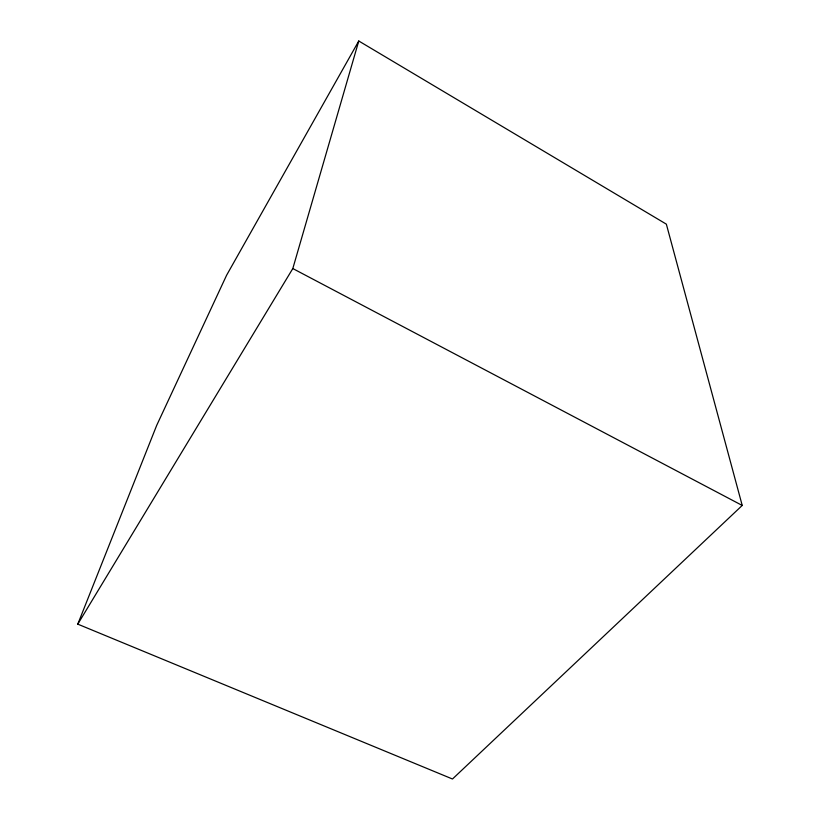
<?xml version="1.0" encoding="UTF-8"?>
<svg xmlns="http://www.w3.org/2000/svg" width="820" height="820" viewBox="0 0 820 820"><rect width="100%" height="100%" fill="white"/><g stroke="black" fill="none" stroke-linecap="round" stroke-linejoin="round"><path stroke-width="1.23" d="M77.777 624.143L292.812 268.55L358.77 41L666.352 224.157L742.223 505.448L452.486 779L77.777 624.143L156.702 425.365L226.597 275.253L358.77 41M292.812 268.55L742.223 505.448"/></g></svg>
